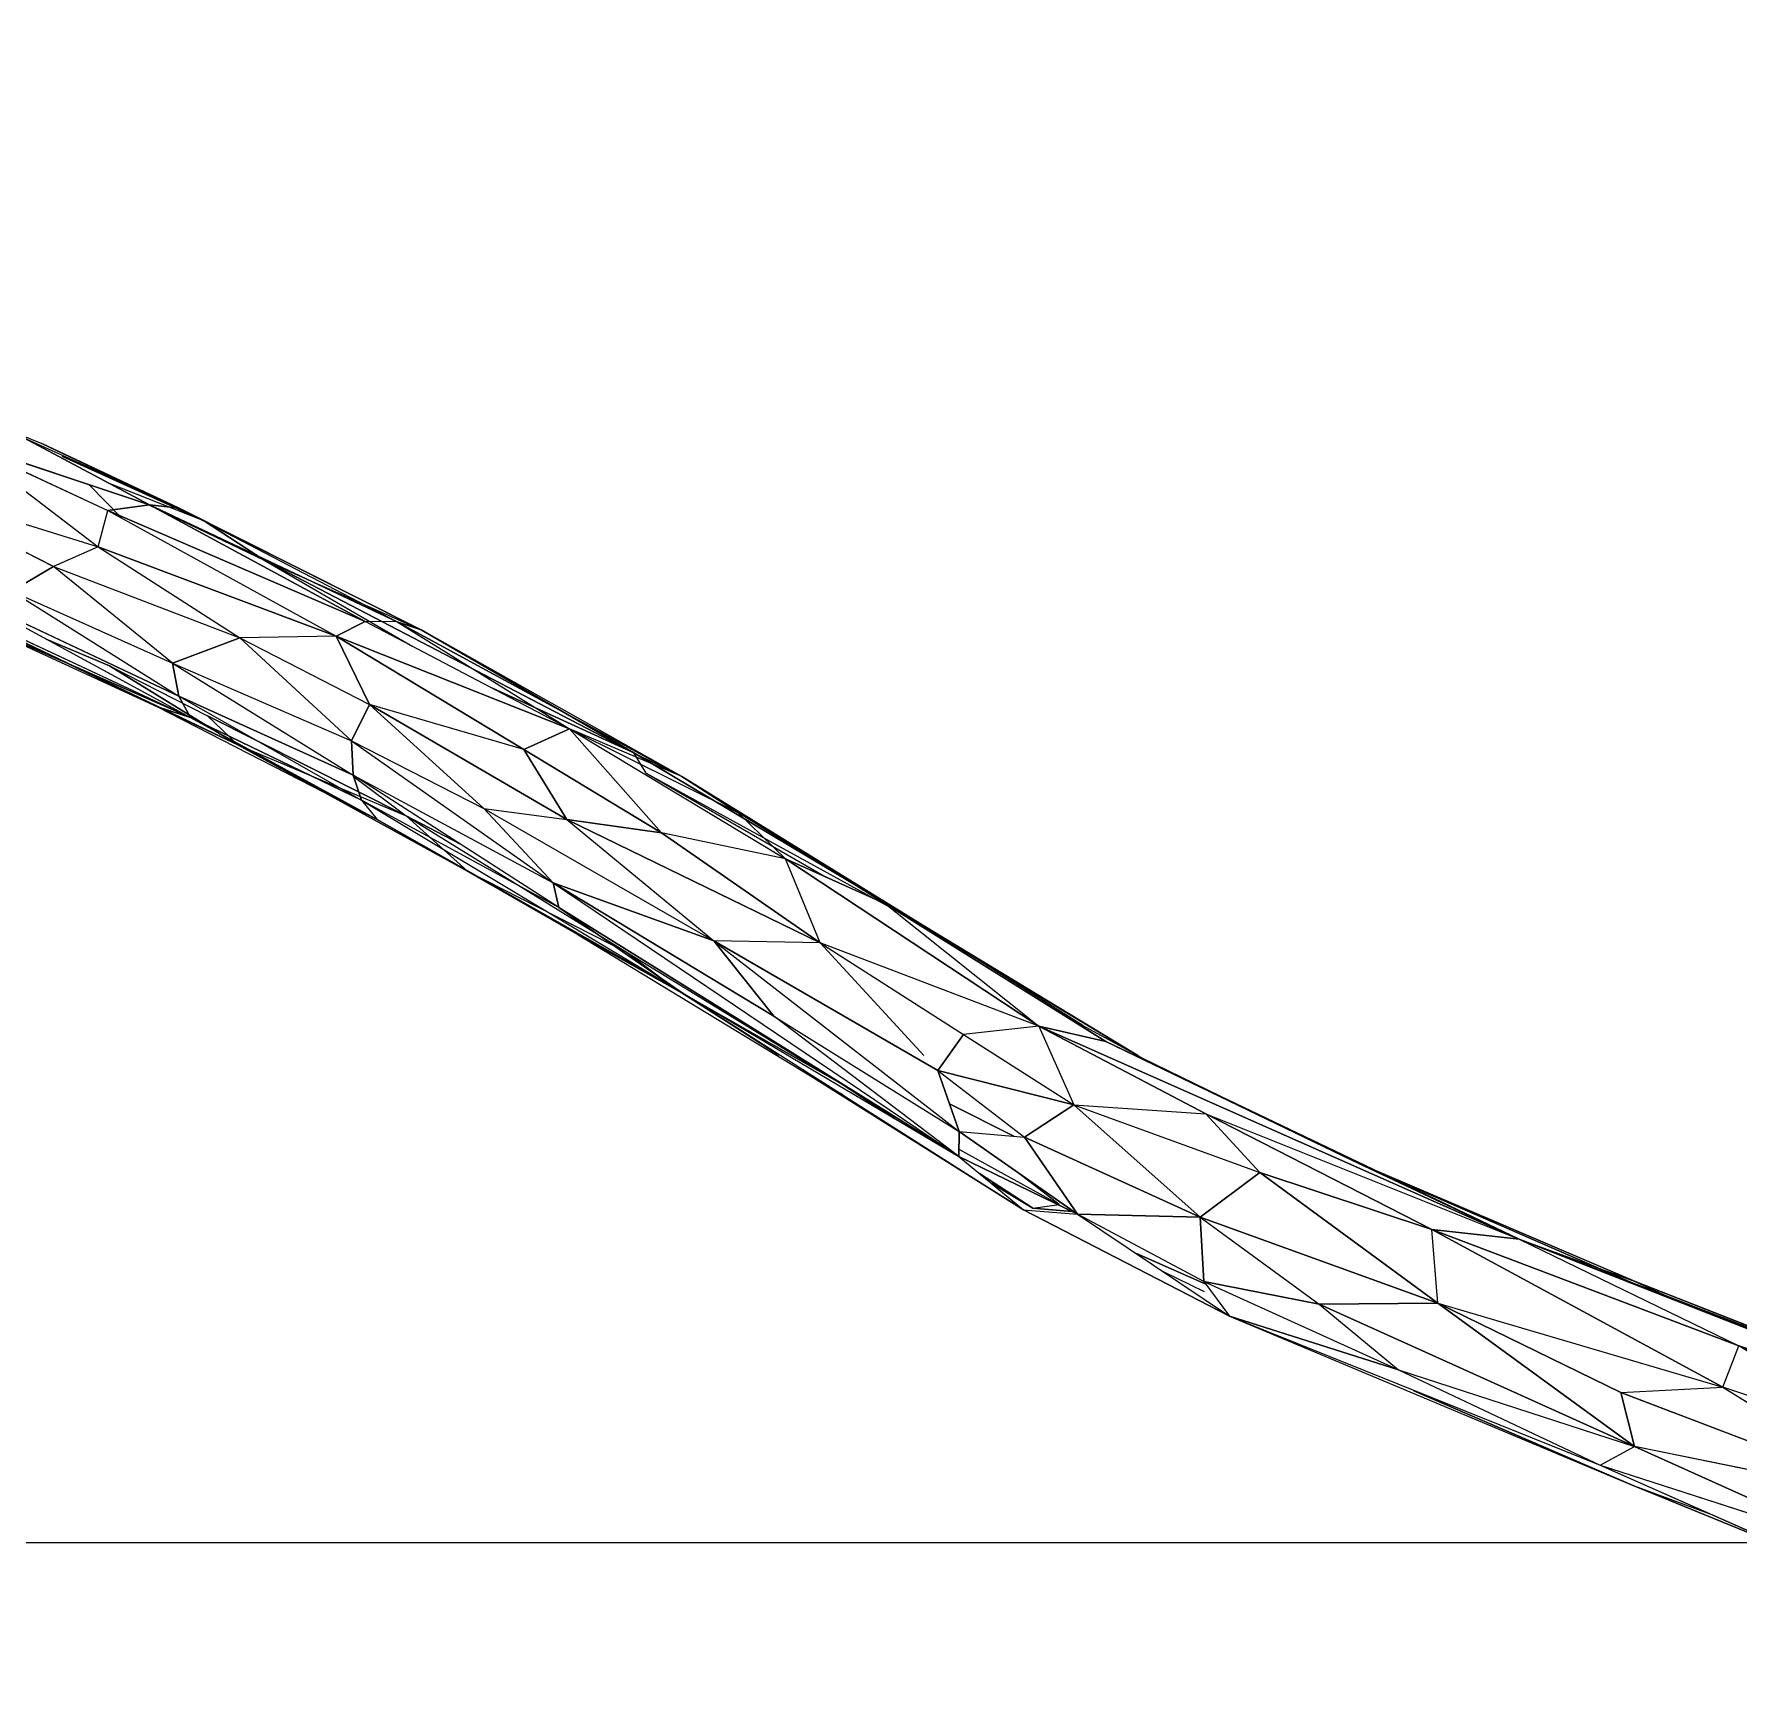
# Model space of a CAD drawing. Header units: inches. Extents: x -1767 to 184, y -1065 to 157.
# Drawn here: x -797.431 to -795.105, y -216.208 to -213.938 of the extents above; entities that cross this region are included whole.
import ezdxf

# ---------------------------------------------------------------- set-up
doc = ezdxf.new("R2010")
doc.units = ezdxf.units.IN
doc.header["$MEASUREMENT"] = 0
for name, color, linetype, lineweight in [('A-DETL-GENF', 92, 'Continuous', 9), ('E-LITE-EQPM', 33, 'Continuous', 9), ('G-IMPT', 8, 'Continuous', 9)]:
    doc.layers.add(name, color=color, linetype=linetype, lineweight=lineweight)

# ---------------------------------------------------------------- blocks, each defined once
blk = doc.blocks.new('flos_pendant16 - flos_pendant - 3D View - _3D__dwg_FLOS_AIM_Pendant_Lamps_dwg-2425-_3D_-V18-FIRST FLOOR')
at = {"layer": 'G-IMPT'}
for p, q in [((44.3216, -14.0737), (43.4995, -13.719)), ((43.4995, -13.719), (44.2061, -14.1232)), ((44.2061, -14.1232), (43.4995, -13.719)), ((44.2281, -14.0022), (43.7057, -13.7273)), ((44.3216, -14.0737), (43.7057, -13.7273)), ((42.6967, -13.796), (43.8432, -14.4119)), ((44.2336, -14.2991), (43.3456, -13.8593)), ((43.9064, -14.2854), (43.3456, -13.8593)), ((43.3456, -13.8593), (44.2061, -14.1232)), ((44.5113, -14.8188), (42.639, -13.8703)), ((42.639, -13.8703), (43.8432, -14.4119)), ((44.2281, -14.0022), (43.9872, -13.8856)), ((45.457, -14.6621), (44.2281, -14.0022)), ((44.8928, -14.3678), (44.2281, -14.0022)), ((44.2281, -14.0022), (44.8928, -14.3678)), ((45.457, -14.6621), (44.2281, -14.0022)), ((44.1539, -14.6483), (43.0047, -14.0655)), ((44.5113, -14.8188), (43.0047, -14.0655)), ((43.3346, -14.0297), (43.9064, -14.2854)), ((43.3346, -14.0297), (43.8432, -14.4119)), ((43.3346, -14.0297), (43.9064, -14.2854)), ((44.3216, -14.0737), (44.2061, -14.1232)), ((44.3216, -14.0737), (44.2061, -14.1232)), ((45.457, -14.6621), (44.3216, -14.0737)), ((44.9347, -14.4394), (44.3216, -14.0737)), ((44.9347, -14.4394), (44.3216, -14.0737)), ((44.789, -14.6401), (44.2061, -14.1232)), ((45.1684, -14.6731), (44.2061, -14.1232)), ((44.9347, -14.4394), (44.2061, -14.1232)), ((44.2336, -14.2991), (44.2061, -14.1232)), ((43.9064, -14.2854), (43.8432, -14.4119)), ((44.789, -14.6401), (43.9064, -14.2854)), ((44.7862, -14.8765), (43.9064, -14.2854)), ((44.2336, -14.2991), (43.9064, -14.2854)), ((44.789, -14.6401), (44.2336, -14.2991)), ((44.5113, -14.8188), (43.8432, -14.4119)), ((44.7862, -14.8765), (43.8432, -14.4119)), ((43.8432, -14.4119), (44.7862, -14.8765)), ((45.5285, -14.7803), (44.9347, -14.4394)), ((45.457, -14.6621), (44.9347, -14.4394)), ((45.1684, -14.6731), (44.9347, -14.4394)), ((44.9347, -14.4394), (45.457, -14.6621)), ((45.5285, -14.7803), (44.9347, -14.4394)), ((44.0211, -14.5705), (44.1539, -14.6483)), ((44.9402, -15.0769), (44.1154, -14.6182)), ((44.1154, -14.6182), (44.9402, -15.0769)), ((45.0199, -15.1212), (44.1539, -14.6483)), ((44.5113, -14.8188), (44.1539, -14.6483)), ((44.789, -14.6401), (44.7862, -14.8765)), ((45.5203, -14.9865), (44.789, -14.6401)), ((44.789, -14.6401), (45.1684, -14.6731)), ((44.789, -14.6401), (45.3168, -15.1102)), ((45.3168, -15.1102), (44.789, -14.6401)), ((45.5285, -14.7803), (45.1684, -14.6731)), ((45.5203, -14.9865), (45.1684, -14.6731)), ((45.5203, -14.9865), (45.1684, -14.6731)), ((46.0811, -15.0635), (45.457, -14.6621)), ((45.5285, -14.7803), (45.457, -14.6621)), ((45.9107, -15.0332), (45.457, -14.6621)), ((45.9107, -15.0332), (45.457, -14.6621)), ((45.5285, -14.7803), (45.5203, -14.9865)), ((45.5203, -14.9865), (45.5285, -14.7803)), ((45.7348, -14.8893), (45.5227, -14.7706)), ((45.5227, -14.7706), (45.7348, -14.8893)), ((45.5285, -14.7803), (45.9107, -15.0332)), ((45.6553, -14.8243), (45.5307, -14.7481)), ((45.6553, -14.8243), (45.5307, -14.7481)), ((45.7677, -15.5748), (44.5113, -14.8188)), ((45.0199, -15.1212), (44.5113, -14.8188)), ((45.9767, -15.6436), (44.5113, -14.8188)), ((45.4708, -15.3136), (44.5113, -14.8188)), ((44.5113, -14.8188), (44.7862, -14.8765)), ((44.5113, -14.8188), (45.7677, -15.5748)), ((45.4708, -15.3136), (44.7862, -14.8765)), ((45.3168, -15.1102), (44.7862, -14.8765)), ((44.7862, -14.8765), (45.3168, -15.1102)), ((45.5203, -14.9865), (45.3168, -15.1102)), ((45.9107, -15.0332), (45.5203, -14.9865)), ((45.5203, -14.9865), (45.8887, -15.3824)), ((45.5203, -14.9865), (46.0564, -15.2944)), ((45.8887, -15.3824), (45.5203, -14.9865)), ((45.5203, -14.9865), (45.9107, -15.0332)), ((46.2708, -15.2532), (45.9107, -15.0332)), ((46.2626, -15.3329), (45.9107, -15.0332)), ((46.0811, -15.0635), (45.9107, -15.0332)), ((45.9107, -15.0332), (46.0564, -15.2944)), ((45.9107, -15.0332), (46.2708, -15.2532)), ((46.0564, -15.2944), (45.9107, -15.0332)), ((46.0509, -15.0662), (45.9152, -15.0413)), ((45.9152, -15.0413), (46.0509, -15.0662)), ((45.8887, -15.3824), (45.3168, -15.1102)), ((45.4708, -15.3136), (45.3168, -15.1102)), ((45.4708, -15.3136), (45.3168, -15.1102)), ((46.0509, -15.0662), (45.9657, -15.069)), ((46.2684, -15.2767), (45.9657, -15.069)), ((45.9657, -15.069), (46.0988, -15.1934)), ((46.1742, -15.1566), (46.0509, -15.0662)), ((46.0509, -15.0662), (46.2105, -15.1928)), ((46.0509, -15.0662), (46.1742, -15.1566)), ((46.719, -15.5556), (46.0811, -15.0635)), ((47.1121, -15.8663), (46.0811, -15.0635)), ((46.2708, -15.2532), (46.0811, -15.0635)), ((47.1121, -15.8663), (46.0811, -15.0635)), ((45.7677, -15.5748), (45.0199, -15.1212)), ((45.6577, -15.5116), (45.0199, -15.1212)), ((46.2708, -15.2532), (46.2626, -15.3329)), ((47.4695, -16.1687), (46.2708, -15.2532)), ((47.1121, -15.8663), (46.2708, -15.2532)), ((47.4805, -16.2484), (46.2708, -15.2532)), ((46.2708, -15.2532), (46.818, -15.7563)), ((45.9767, -15.6436), (45.4708, -15.3136)), ((45.8887, -15.3824), (45.4708, -15.3136)), ((45.8887, -15.3824), (46.0564, -15.2944)), ((46.0564, -15.2944), (45.8887, -15.3824)), ((46.3121, -15.5336), (46.0564, -15.2944)), ((46.2626, -15.3329), (46.0564, -15.2944)), ((46.285, -15.4239), (46.0901, -15.3007)), ((46.0901, -15.3007), (46.285, -15.4239)), ((46.818, -15.7563), (46.2626, -15.3329)), ((46.9857, -16.0147), (46.2626, -15.3329)), ((46.3121, -15.5336), (46.2626, -15.3329)), ((46.818, -15.7563), (46.2626, -15.3329)), ((46.2626, -15.3329), (46.3121, -15.5336)), ((45.9767, -15.6436), (45.8887, -15.3824)), ((46.3121, -15.5336), (45.8887, -15.3824)), ((46.2186, -15.6408), (45.8887, -15.3824)), ((46.2186, -15.6408), (45.8887, -15.3824)), ((46.4643, -15.3941), (46.6228, -15.5198)), ((46.6228, -15.5198), (46.4643, -15.3941)), ((46.6206, -15.4836), (46.719, -15.5556)), ((46.719, -15.5556), (46.6207, -15.4836)), ((46.3121, -15.9982), (45.6577, -15.5116)), ((46.4276, -16.0807), (45.6702, -15.5208)), ((45.6702, -15.5208), (46.4276, -16.0807)), ((45.8364, -15.6326), (45.6716, -15.521)), ((45.8364, -15.6326), (45.6716, -15.521)), ((45.7677, -15.5748), (45.6803, -15.5218)), ((46.3121, -15.5336), (46.2186, -15.6408)), ((46.9857, -16.0147), (46.3121, -15.5336)), ((47.2661, -16.0037), (46.6228, -15.5198)), ((47.1149, -15.8663), (46.6228, -15.5198)), ((46.4276, -16.0807), (45.7677, -15.5748)), ((45.7677, -15.5748), (45.9767, -15.6436)), ((46.6475, -15.9762), (46.3518, -15.586)), ((47.42, -16.0779), (46.719, -15.5556)), ((47.42, -16.0779), (46.719, -15.5556)), ((45.8364, -15.6326), (46.3121, -15.9982)), ((45.9767, -15.6436), (46.2186, -15.6408)), ((46.4276, -16.0807), (45.9767, -15.6436)), ((45.9767, -15.6436), (46.6475, -15.9762)), ((45.9767, -15.6436), (46.7327, -16.2539)), ((46.7327, -16.2539), (45.9767, -15.6436)), ((46.6475, -15.9762), (46.2186, -15.6408)), ((47.1121, -15.8663), (46.8134, -15.6302)), ((46.8141, -15.6303), (47.1149, -15.8663)), ((47.4805, -16.2484), (46.818, -15.7563)), ((46.818, -15.7563), (46.9857, -16.0147)), ((46.9857, -16.0147), (46.818, -15.7563)), ((46.818, -15.7563), (47.4805, -16.2484)), ((47.4695, -16.1687), (47.1121, -15.8663)), ((48.0661, -16.5701), (47.1121, -15.8663)), ((47.1121, -15.8663), (48.0222, -16.5041)), ((47.1121, -15.8663), (47.42, -16.0779)), ((47.75, -16.3116), (47.1149, -15.8663)), ((47.2661, -16.0037), (47.1149, -15.8663)), ((47.42, -16.0779), (47.1149, -15.8663)), ((47.4173, -16.4464), (46.6475, -15.9762)), ((46.6475, -15.9762), (46.9857, -16.0147)), ((46.6475, -15.9762), (46.7327, -16.2539)), ((46.6475, -15.9762), (47.1204, -16.3749)), ((47.1204, -16.3749), (46.6475, -15.9762)), ((46.6475, -15.9762), (47.4173, -16.4464)), ((47.0379, -16.5481), (46.3121, -15.9982)), ((47.1506, -16.5701), (46.3121, -15.9982)), ((47.1836, -16.6388), (46.3121, -15.9982)), ((46.3121, -15.9982), (46.4276, -16.0807)), ((47.6785, -16.5068), (46.9857, -16.0147)), ((47.4805, -16.2484), (46.9857, -16.0147)), ((47.4173, -16.4464), (46.9857, -16.0147)), ((47.4173, -16.4464), (46.9857, -16.0147)), ((47.75, -16.3116), (47.2661, -16.0037)), ((47.9287, -16.5068), (47.2661, -16.0037)), ((47.0379, -16.5481), (46.4276, -16.0807)), ((46.4276, -16.0807), (46.7327, -16.2539)), ((46.4276, -16.0807), (46.8702, -16.4161)), ((48.0222, -16.5041), (47.42, -16.0779)), ((47.75, -16.3116), (47.42, -16.0779)), ((47.1506, -16.5701), (46.6089, -16.1836)), ((47.1506, -16.5701), (46.6089, -16.1836)), ((47.4695, -16.1687), (48.0661, -16.5701)), ((47.4695, -16.1687), (48.0854, -16.6526)), ((47.4695, -16.1687), (47.4805, -16.2484)), ((47.4805, -16.2484), (47.4695, -16.1687)), ((47.3816, -16.735), (46.7327, -16.2539)), ((46.7327, -16.2539), (47.1204, -16.3749)), ((46.7327, -16.2539), (46.8702, -16.4161)), ((46.7327, -16.2539), (47.1204, -16.3749)), ((48.0854, -16.6526), (47.4805, -16.2484)), ((48.0799, -16.7625), (47.4805, -16.2484)), ((47.6785, -16.5068), (47.4805, -16.2484)), ((47.4805, -16.2484), (47.6785, -16.5068)), ((48.0799, -16.7625), (47.4805, -16.2484)), ((48.4428, -16.7845), (47.75, -16.3116)), ((47.75, -16.3116), (48.0222, -16.5041)), ((47.75, -16.3116), (47.9287, -16.5068)), ((47.0379, -16.5481), (46.8702, -16.4161)), ((47.3816, -16.735), (46.8702, -16.4161)), ((47.3816, -16.735), (47.1204, -16.3749)), ((47.5328, -16.6828), (47.1204, -16.3749)), ((47.4173, -16.4464), (47.1204, -16.3749)), ((47.1204, -16.3749), (47.5328, -16.6828)), ((47.1204, -16.3749), (47.4173, -16.4464)), ((47.9287, -16.5068), (47.7663, -16.4019)), ((47.5328, -16.6828), (47.4173, -16.4464)), ((47.6785, -16.5068), (47.4173, -16.4464)), ((48.0112, -16.8725), (47.4173, -16.4464)), ((47.4173, -16.4464), (48.0112, -16.8725)), ((47.6785, -16.5068), (47.4173, -16.4464)), ((48.0799, -16.7625), (47.6785, -16.5068)), ((47.6785, -16.5068), (48.0112, -16.8725)), ((48.4428, -16.7845), (47.9287, -16.5068)), ((48.5308, -16.8862), (47.9287, -16.5068)), ((48.0857, -16.6497), (47.9287, -16.5068)), ((48.0857, -16.6497), (47.9287, -16.5068)), ((48.6875, -16.9302), (48.0222, -16.5041)), ((48.4428, -16.7845), (48.0222, -16.5041)), ((48.5858, -16.8862), (48.0222, -16.5041)), ((48.0661, -16.5701), (48.0222, -16.5041)), ((47.0379, -16.5481), (47.8242, -17.0952)), ((47.1836, -16.6388), (47.0379, -16.5481)), ((47.8984, -17.1282), (47.0379, -16.5481)), ((47.0379, -16.5481), (47.3816, -16.735)), ((47.1506, -16.5701), (47.1836, -16.6388)), ((48.616, -16.9577), (48.0661, -16.5701)), ((48.5858, -16.8862), (48.0661, -16.5701)), ((48.0661, -16.5701), (48.0854, -16.6526)), ((48.3026, -17.3646), (47.1836, -16.6388)), ((47.6146, -16.8873), (47.1836, -16.6388)), ((47.1836, -16.6388), (47.8242, -17.0952)), ((47.3816, -16.735), (47.5328, -16.6828)), ((48.0964, -17.1007), (47.5328, -16.6828)), ((47.5328, -16.6828), (48.0112, -16.8725)), ((48.0854, -16.6526), (48.0799, -16.7625)), ((48.0799, -16.7625), (48.0854, -16.6526)), ((48.627, -17.0649), (48.0854, -16.6526)), ((48.616, -16.9577), (48.0854, -16.6526)), ((48.627, -17.0649), (48.0854, -16.6526)), ((47.8984, -17.1282), (47.3816, -16.735)), ((47.3816, -16.735), (48.0002, -17.1392)), ((47.3816, -16.735), (48.0964, -17.1007)), ((48.0799, -16.7625), (48.0112, -16.8725)), ((48.627, -17.0649), (48.0799, -16.7625)), ((48.4043, -17.1254), (48.0799, -16.7625)), ((48.4043, -17.1254), (48.0799, -16.7625)), ((48.6875, -16.9302), (48.4428, -16.7845)), ((49.0861, -17.1722), (48.4428, -16.7845)), ((48.8277, -17.0759), (48.4428, -16.7845)), ((48.4428, -16.7845), (48.5308, -16.8862)), ((48.0964, -17.1007), (48.0112, -16.8725)), ((48.4043, -17.1254), (48.0112, -16.8725)), ((48.0112, -16.8725), (48.0964, -17.1007)), ((48.8277, -17.0759), (48.5308, -16.8862)), ((48.8277, -17.0759), (48.5308, -16.8862)), ((49.2511, -17.3344), (48.5858, -16.8862)), ((49.2841, -17.2766), (48.5858, -16.8862)), ((49.4958, -17.4224), (48.5858, -16.8862)), ((48.616, -16.9577), (48.5858, -16.8862)), ((48.5858, -16.8862), (48.6875, -16.9302)), ((49.1164, -17.3426), (48.616, -16.9577)), ((48.627, -17.0649), (48.616, -16.9577)), ((49.2511, -17.3344), (48.616, -16.9577)), ((49.2841, -17.2766), (48.6875, -16.9302)), ((48.6875, -16.9302), (49.0861, -17.1722)), ((48.3026, -17.3646), (47.8555, -17.0446)), ((48.627, -17.0649), (48.4043, -17.1254)), ((49.1164, -17.3426), (48.627, -17.0649)), ((48.627, -17.0649), (48.9762, -17.4086)), ((49.0217, -17.1799), (48.8277, -17.0759)), ((48.8277, -17.0759), (49.0217, -17.1799)), ((48.5583, -17.5571), (47.8242, -17.0952)), ((48.3026, -17.3646), (47.8242, -17.0952)), ((48.484, -17.5103), (47.8242, -17.0952)), ((47.8984, -17.1282), (47.8242, -17.0952)), ((48.5583, -17.5571), (47.8984, -17.1282)), ((48.6517, -17.5763), (47.8984, -17.1282)), ((47.8984, -17.1282), (48.0002, -17.1392)), ((48.0002, -17.1392), (48.0964, -17.1007)), ((48.8277, -17.4581), (48.0964, -17.1007)), ((48.7865, -17.5708), (48.0964, -17.1007)), ((48.0964, -17.1007), (48.4043, -17.1254)), ((48.0964, -17.1007), (48.8277, -17.4581)), ((48.8277, -17.4581), (48.4043, -17.1254)), ((48.9762, -17.4086), (48.4043, -17.1254)), ((48.9762, -17.4086), (48.4043, -17.1254)), ((48.8277, -17.4581), (48.4043, -17.1254)), ((48.6517, -17.5763), (48.0002, -17.1392)), ((48.7865, -17.5708), (48.0002, -17.1392)), ((49.1164, -17.3426), (48.9762, -17.4086)), ((48.9762, -17.4086), (49.1164, -17.3426)), ((48.6519, -17.5749), (48.3026, -17.3646)), ((48.3026, -17.3646), (48.484, -17.5103)), ((48.8277, -17.4581), (48.9762, -17.4086)), ((49.4903, -17.7358), (48.9762, -17.4086)), ((48.8277, -17.4581), (48.7865, -17.5708)), ((48.8277, -17.4581), (48.7865, -17.5708)), ((49.4903, -17.7358), (48.8277, -17.4581)), ((49.2346, -17.8348), (48.8277, -17.4581)), ((49.2346, -17.8348), (48.8277, -17.4581)), ((48.9157, -17.7578), (48.484, -17.5103)), ((48.5583, -17.5571), (48.484, -17.5103)), ((48.7811, -17.662), (48.484, -17.5103)), ((48.9762, -17.8045), (48.484, -17.5103)), ((48.5583, -17.5571), (48.9762, -17.8045)), ((49.0339, -17.8293), (48.5583, -17.5571)), ((48.5583, -17.5571), (48.6517, -17.5763)), ((48.6517, -17.5763), (48.7865, -17.5708)), ((48.7425, -17.5409), (48.8383, -17.659)), ((48.7425, -17.5409), (48.8383, -17.659)), ((49.2346, -17.8348), (48.7865, -17.5708)), ((49.0339, -17.8293), (48.6517, -17.5763)), ((49.2346, -17.8348), (48.6517, -17.5763)), ((49.5013, -18.0794), (48.9762, -17.8045)), ((49.5013, -18.0794), (48.9762, -17.8045))]:
    blk.add_line(p, q, dxfattribs=at)
at = {"layer": 'G-IMPT', "flags": 128}
for points in [[(41.5117, -13.3566), (42.5565, -13.84), (43.0047, -14.0655), (44.5113, -14.8188)], [(42.639, -13.8703), (42.0809, -13.6283), (43.0047, -14.0655), (42.639, -13.8703), (44.5113, -14.8188)], [(45.5285, -14.7803), (45.457, -14.6621), (44.3216, -14.0737), (43.4995, -13.719)], [(44.3216, -14.0737), (43.7057, -13.7273), (44.2281, -14.0022), (43.9872, -13.8856)], [(43.3456, -13.8593), (44.2061, -14.1232), (45.1684, -14.6731), (44.9347, -14.4394)], [(43.9064, -14.2854), (43.3456, -13.8593), (44.2336, -14.2991)], [(43.3918, -14.2516), (43.0047, -14.0655), (44.1539, -14.6483), (44.9546, -15.0855)], [(44.2061, -14.1232), (44.2336, -14.2991), (43.9064, -14.2854), (43.8432, -14.4119)], [(44.9347, -14.4394), (44.2061, -14.1232), (44.789, -14.6401), (45.5203, -14.9865)], [(45.1684, -14.6731), (44.789, -14.6401), (43.9064, -14.2854), (44.7862, -14.8765)], [(44.2336, -14.2991), (44.789, -14.6401), (44.7862, -14.8765), (45.4708, -15.3136)], [(44.7862, -14.8765), (44.5113, -14.8188), (43.8432, -14.4119)], [(44.5113, -14.8188), (44.1539, -14.6483), (44.0211, -14.5705)], [(45.1684, -14.6731), (45.5285, -14.7803), (45.9107, -15.0332)], [(45.457, -14.6621), (46.0811, -15.0635), (45.9107, -15.0332)], [(45.4708, -15.3136), (44.5113, -14.8188), (45.9767, -15.6436), (45.8887, -15.3824)], [(45.8887, -15.3824), (45.3168, -15.1102), (45.5203, -14.9865)], [(45.8887, -15.3824), (46.3121, -15.5336), (46.0564, -15.2944), (45.5203, -14.9865)], [(45.9107, -15.0332), (46.2626, -15.3329), (46.0564, -15.2944)], [(46.2105, -15.1928), (46.0509, -15.0662), (45.9657, -15.069)], [(46.2684, -15.2767), (45.9657, -15.069), (46.0988, -15.1934)], [(46.8134, -15.6302), (47.1121, -15.8663), (46.2708, -15.2532), (46.0811, -15.0635), (46.719, -15.5556)], [(46.9857, -16.0147), (46.2626, -15.3329), (46.2708, -15.2532), (46.818, -15.7563)], [(47.4805, -16.2484), (46.2708, -15.2532), (47.4695, -16.1687)], [(45.8887, -15.3824), (45.4708, -15.3136), (45.9767, -15.6436), (45.7677, -15.5748), (46.4276, -16.0807)], [(45.6702, -15.5208), (46.3121, -15.9982), (47.0379, -16.5481)], [(45.9767, -15.6436), (46.2186, -15.6408), (46.3121, -15.5336), (46.9857, -16.0147)], [(47.2661, -16.0037), (46.6228, -15.5198), (47.1149, -15.8663)], [(46.3518, -15.586), (46.6475, -15.9762), (46.9857, -16.0147)], [(45.8364, -15.6326), (46.3121, -15.9982), (47.1836, -16.6388), (48.3026, -17.3646), (47.8242, -17.0952), (48.5583, -17.5571), (47.8984, -17.1282), (48.0002, -17.1392)], [(45.9767, -15.6436), (46.6475, -15.9762), (46.2186, -15.6408)], [(47.1506, -16.5701), (46.3121, -15.9982), (46.4276, -16.0807), (45.9767, -15.6436)], [(46.8141, -15.6303), (47.1149, -15.8663), (47.75, -16.3116), (48.4428, -16.7845), (47.9287, -16.5068)], [(47.4695, -16.1687), (48.0661, -16.5701), (47.1121, -15.8663), (48.0221, -16.5041)], [(47.7663, -16.4019), (47.9287, -16.5068), (47.2661, -16.0037), (47.1149, -15.8663), (47.42, -16.0779), (47.1121, -15.8663), (47.4695, -16.1687), (48.0854, -16.6526), (47.4805, -16.2484)], [(46.6475, -15.9762), (46.7327, -16.2539), (46.4276, -16.0807), (46.8702, -16.4161), (47.0379, -16.5481), (47.8242, -17.0952), (47.8984, -17.1282), (48.6517, -17.5763), (48.5583, -17.5571), (48.484, -17.5103), (47.8242, -17.0952), (47.1836, -16.6388), (47.6146, -16.8873)], [(47.6785, -16.5068), (46.9857, -16.0147), (47.4805, -16.2484)], [(48.0854, -16.6526), (48.616, -16.9577), (48.0661, -16.5701), (48.0221, -16.5041), (47.42, -16.0779), (47.75, -16.3116), (47.2661, -16.0037)], [(46.4276, -16.0807), (47.0379, -16.5481), (47.8984, -17.1282), (47.3816, -16.735), (48.0002, -17.1392)], [(47.1506, -16.5701), (47.1836, -16.6388), (47.0379, -16.5481), (47.3816, -16.735), (46.7327, -16.2539)], [(48.0964, -17.1007), (47.3816, -16.735), (46.8702, -16.4161), (46.7327, -16.2539)], [(48.6875, -16.9302), (48.0221, -16.5041), (47.75, -16.3116), (47.9287, -16.5068)], [(47.4173, -16.4464), (47.5328, -16.6828), (47.3816, -16.735), (47.1204, -16.3749)], [(47.5328, -16.6828), (48.0112, -16.8725), (47.6785, -16.5068)], [(48.0112, -16.8725), (48.0799, -16.7625), (47.6785, -16.5068)], [(47.9287, -16.5068), (48.5308, -16.8862), (48.4428, -16.7845)], [(49.4958, -17.4224), (48.5858, -16.8862), (48.0221, -16.5041), (48.4428, -16.7845)], [(48.0854, -16.6526), (48.0661, -16.5701), (48.5858, -16.8862), (48.616, -16.9577), (49.2511, -17.3344), (48.5858, -16.8862)], [(47.5328, -16.6828), (48.0964, -17.1007), (48.0002, -17.1392), (48.7865, -17.5708)], [(48.4043, -17.1254), (48.627, -17.0649), (48.0799, -16.7625)], [(48.4428, -16.7845), (49.0861, -17.1722), (48.6875, -16.9302), (48.4428, -16.7845), (48.8277, -17.0759)], [(48.0964, -17.1007), (48.4043, -17.1254), (48.0112, -16.8725)], [(49.2511, -17.3344), (49.4958, -17.4224), (49.2841, -17.2766), (48.6875, -16.9302), (48.5858, -16.8862), (49.2841, -17.2766), (49.0861, -17.1722)], [(49.1164, -17.3426), (48.616, -16.9577), (48.627, -17.0649)], [(48.6519, -17.5749), (48.3026, -17.3646), (47.8554, -17.0446)], [(48.9762, -17.4086), (49.4903, -17.7358), (49.1164, -17.3426), (48.627, -17.0649), (48.9762, -17.4086)], [(48.7865, -17.5708), (48.6517, -17.5763), (49.2346, -17.8348), (48.7865, -17.5708), (48.0964, -17.1007)], [(48.0002, -17.1392), (48.6517, -17.5763), (49.0339, -17.8293), (48.5583, -17.5571), (48.9762, -17.8045)], [(48.9157, -17.7578), (48.484, -17.5103), (48.3026, -17.3646)], [(49.2346, -17.8348), (49.4903, -17.7358), (48.8277, -17.4581), (48.9762, -17.4086)], [(48.7811, -17.662), (48.484, -17.5103), (48.9762, -17.8045)]]:
    blk.add_lwpolyline(points, dxfattribs=at)
blk = doc.blocks.new('flos_pendant16 - flos_pendant - 3D View - _3D__dwg-V19-FIRST FLOOR')
at = {"xscale": 0.426201584994806, "yscale": 0.426201584994806, "zscale": 0.426201584994806}
blk.add_blockref('flos_pendant16 - flos_pendant - 3D View - _3D__dwg_FLOS_AIM_Pendant_Lamps_dwg-2425-_3D_-V18-FIRST FLOOR', (0.7054, -0.3763), dxfattribs=at)
blk = doc.blocks.new('flos_pendant16 - flos_pendant16 2-V20-FIRST FLOOR')
blk.add_blockref('flos_pendant16 - flos_pendant - 3D View - _3D__dwg-V19-FIRST FLOOR', (0, 0))

msp = doc.modelspace()

# ---------------------------------------------------------------- hatches: boundary and pattern name
at = {"layer": 'A-DETL-GENF'}
h = msp.add_hatch(dxfattribs=at)
h.set_pattern_fill('FP1_12', style=0, pattern_type=2)
h.set_pattern_definition([(0, (0, 0), (0, 6), [])])
h.paths.add_polyline_path([(-850.187, -314.9479), (-830.0626, -314.9479), (-830.0626, -299.7935), (-556.7791, -299.7935), (-556.7791, -106.8365), (-967.9152, -51.6245), (-967.9152, -314.9479), (-962.3651, -314.9479), (-962.3651, -308.8001), (-932.3651, -308.8001), (-932.3651, -314.9479), (-853.937, -314.9479)], flags=0)
h.paths.add_polyline_path([(-751.7044, -218.2571), (-751.7044, -218.257), (-751.6517, -218.2502)], flags=0)
h.paths.add_polyline_path([(-801.0716, -213.4245), (-801.0716, -213.4244), (-801.0102, -213.4245)], flags=0)

# ---------------------------------------------------------------- block references
at = {"layer": 'E-LITE-EQPM', "rotation": 185.4644837373745}
msp.add_blockref('flos_pendant16 - flos_pendant16 2-V20-FIRST FLOOR', (-775.181, -220.3702), dxfattribs=at)

doc.saveas('drawing.dxf')
